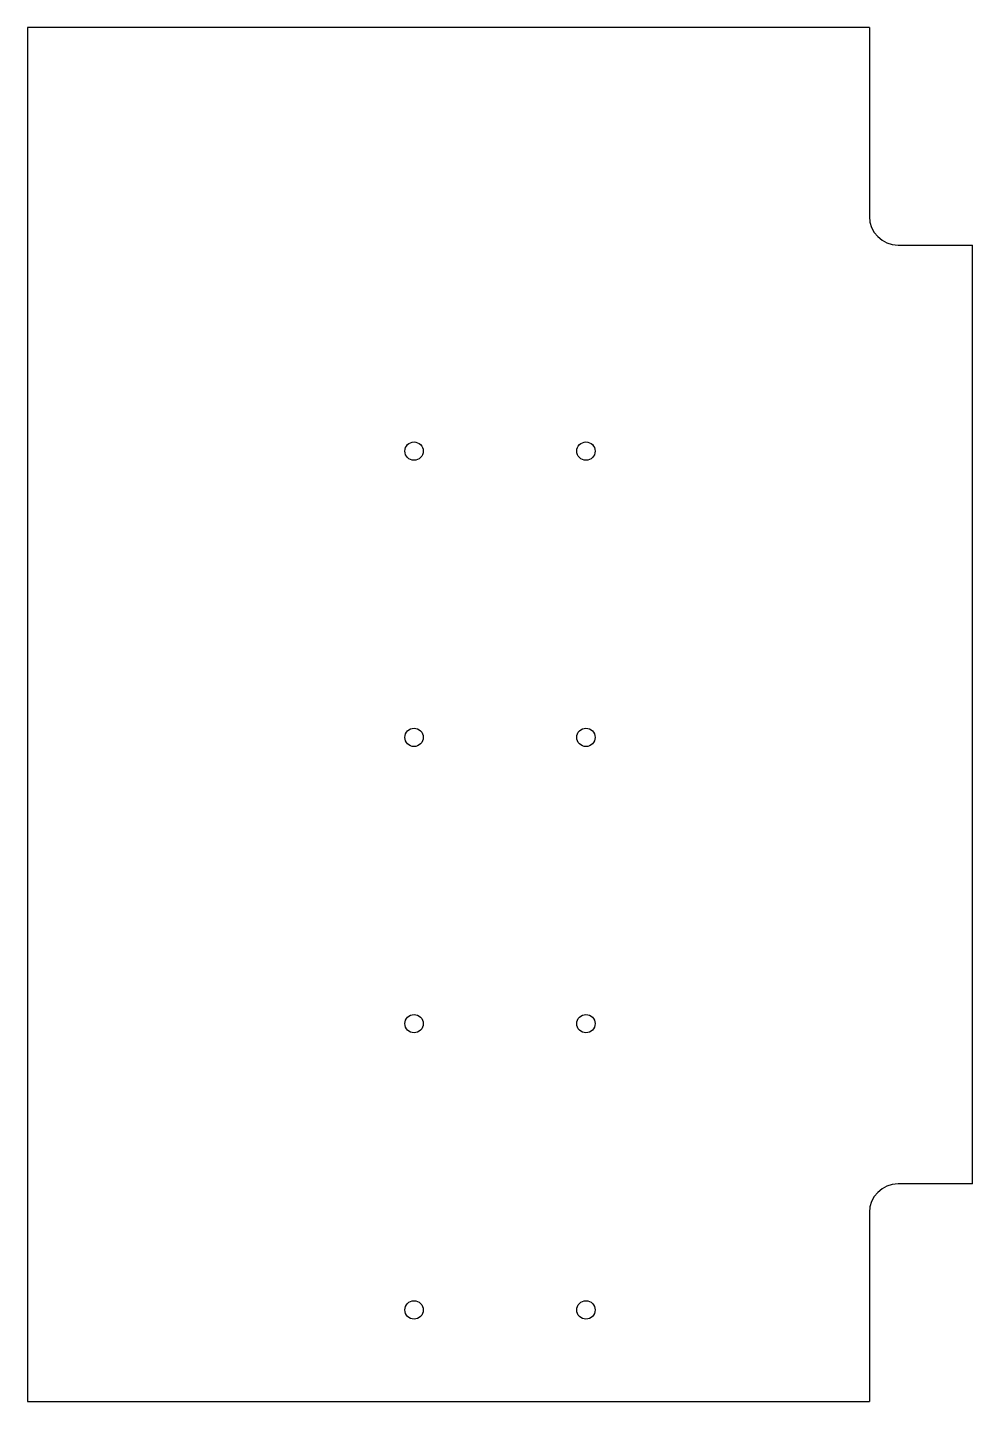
# Model space of a CAD drawing. Header units: millimetres. Extents: x -82 to 82, y -120 to 120.
import ezdxf

# ---------------------------------------------------------------- set-up
doc = ezdxf.new("R2010")
doc.units = ezdxf.units.MM

msp = doc.modelspace()

# ---------------------------------------------------------------- linework, layer by layer
at = {"color": 7, "linetype": 'Continuous', "lineweight": 25}
for p, q in [((-82.5, 120), (-82.5, -120)), ((64.5, 120), (-82.5, 120)), ((64.5, 120), (64.5, 87)), ((69.5, 82), (82.5, 82)), ((82.5, -82), (82.5, 82)), ((82.5, -82), (69.5, -82)), ((64.5, -87), (64.5, -120)), ((-82.5, -120), (64.5, -120))]:
    msp.add_line(p, q, dxfattribs=at)
for centre in [(-15, 46), (15, 46), (-15, -4), (15, -4), (-15, -54), (15, -54), (-15, -104), (15, -104)]:
    msp.add_circle(centre, 1.6, dxfattribs=at)
for centre, start, end in [((69.5, 87), 180, 270), ((69.5, -87), 90, 180)]:
    msp.add_arc(centre, 5, start, end, dxfattribs=at)

doc.saveas('drawing.dxf')
